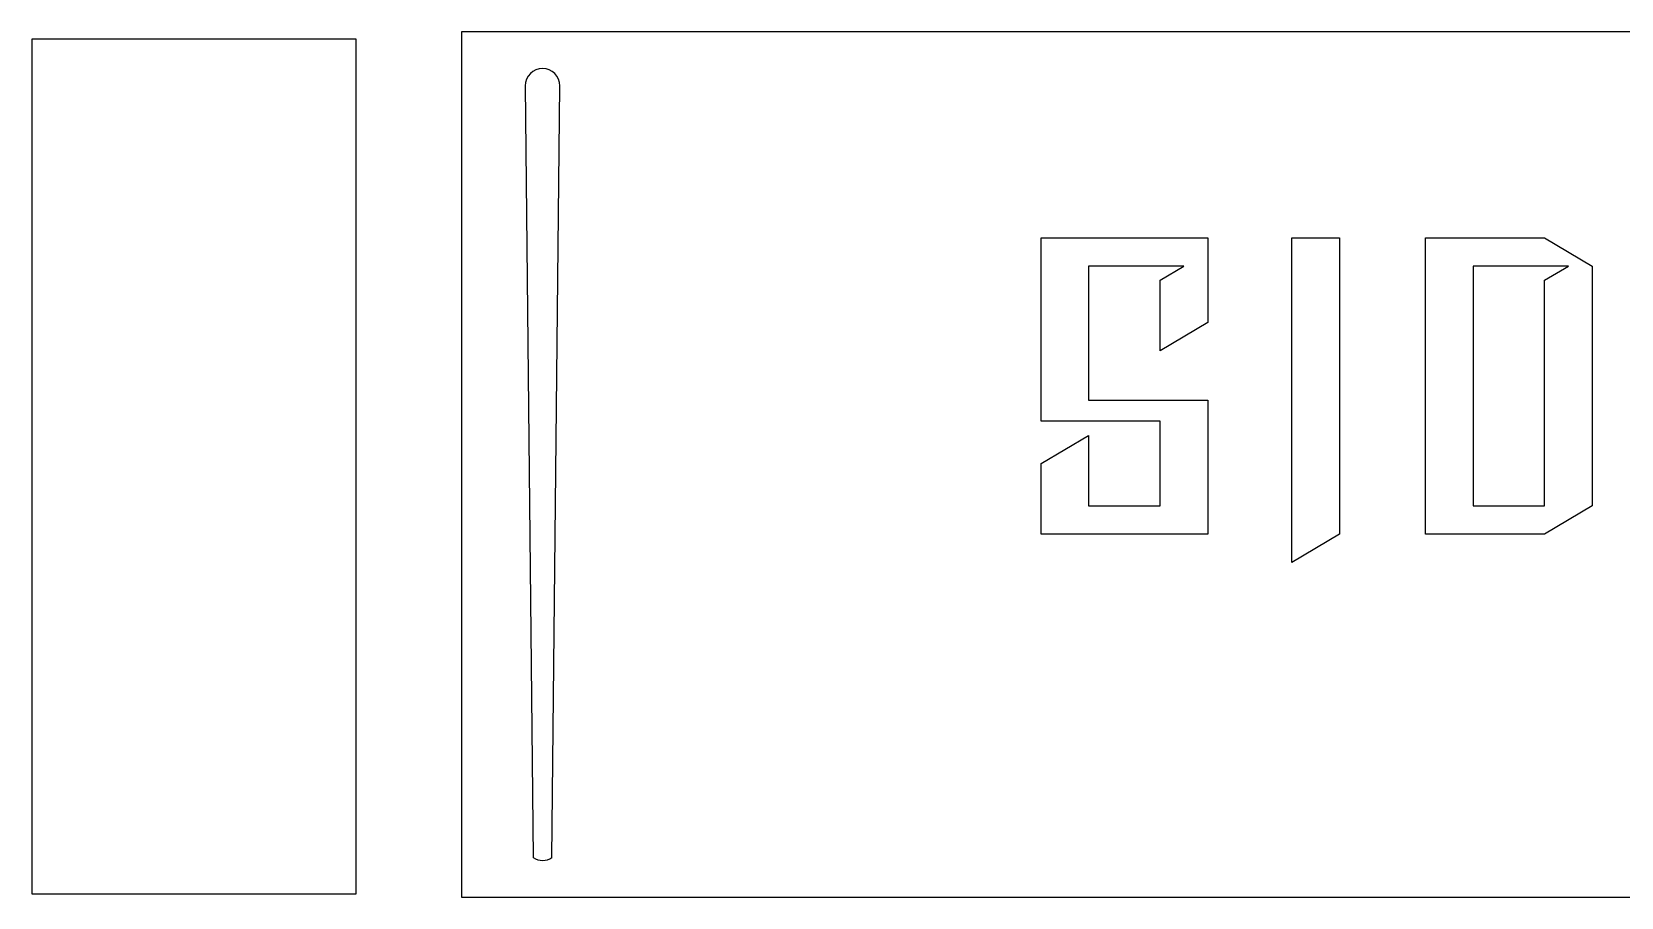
# Model space of a CAD drawing. Header units: millimetres. Extents: x -93 to 201, y -46 to 266.
# Drawn here: x -93.2 to 53.7, y 100.9 to 180.9 of the extents above; entities that cross this region are included whole.
import ezdxf

# ---------------------------------------------------------------- set-up
doc = ezdxf.new("R2010")
doc.units = ezdxf.units.MM

msp = doc.modelspace()

# ---------------------------------------------------------------- linework, layer by layer
at = {"color": 7, "linetype": 'Continuous', "lineweight": 25}
for p, q in [((201.49, 180.87), (-53.51, 180.87)), ((-53.51, 180.87), (-53.51, 100.87)), ((-93.24, 180.18), (-93.24, 101.18)), ((-63.24, 180.18), (-93.24, 180.18)), ((-63.24, 101.18), (-63.24, 180.18)), ((-47.61, 175.87), (-46.87, 104.52)), ((-45.15, 104.52), (-44.41, 175.87)), ((0.08, 161.82), (15.5, 161.82)), ((0.08, 144.86), (0.08, 161.82)), ((15.5, 161.82), (15.5, 153.99)), ((23.27, 161.82), (27.67, 161.82)), ((23.27, 131.82), (23.27, 161.82)), ((27.67, 161.82), (27.67, 134.42)), ((35.64, 161.82), (46.65, 161.82)), ((35.64, 134.42), (35.64, 161.82)), ((46.65, 161.82), (51.05, 159.21)), ((4.48, 159.21), (4.48, 146.82)), ((13.29, 159.21), (4.48, 159.21)), ((11.09, 157.9), (13.29, 159.21)), ((40.04, 159.21), (40.04, 137.03)), ((48.85, 159.21), (40.04, 159.21)), ((46.65, 157.9), (48.85, 159.21)), ((51.05, 159.21), (51.05, 137.03)), ((11.09, 151.38), (11.09, 157.9)), ((46.65, 137.03), (46.65, 157.9)), ((15.5, 153.99), (11.09, 151.38)), ((4.48, 146.82), (15.5, 146.82)), ((15.5, 146.82), (15.5, 134.42)), ((11.09, 144.86), (0.08, 144.86)), ((11.09, 137.03), (11.09, 144.86)), ((0.08, 140.95), (4.48, 143.56)), ((4.48, 143.56), (4.48, 137.03)), ((0.08, 134.42), (0.08, 140.95)), ((4.48, 137.03), (11.09, 137.03)), ((40.04, 137.03), (46.65, 137.03)), ((51.05, 137.03), (46.65, 134.42)), ((15.5, 134.42), (0.08, 134.42)), ((27.67, 134.42), (23.27, 131.82)), ((46.65, 134.42), (35.64, 134.42)), ((-93.24, 101.18), (-63.24, 101.18)), ((-53.51, 100.87), (201.49, 100.87))]:
    msp.add_line(p, q, dxfattribs=at)
for centre, start, end in [((-46.01, 175.87), 0, 180), ((-46.01, 105.87), 237.3808, 302.6192)]:
    msp.add_arc(centre, 1.6, start, end, dxfattribs=at)

doc.saveas('drawing.dxf')
